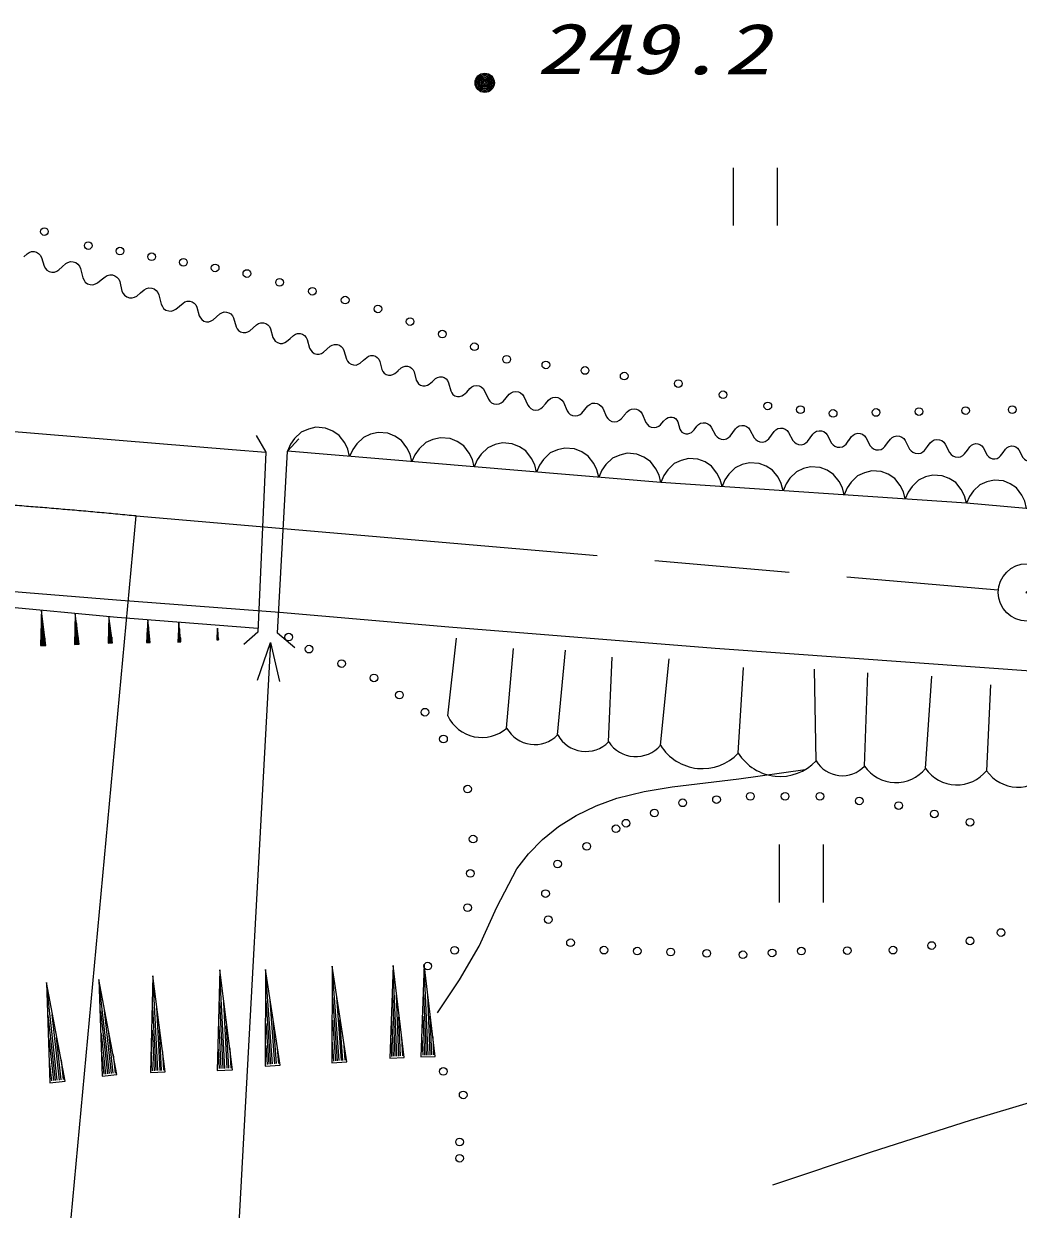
# Model space of a CAD drawing. Units: millimetres, scale not verified. Extents: x 40000 to 680000, y 20000 to 380000.
# Drawn here: x 240043 to 265838, y 281898 to 312658 of the extents above; entities that cross this region are included whole.
import ezdxf
from ezdxf.enums import TextEntityAlignment as Align

# ---------------------------------------------------------------- set-up
doc = ezdxf.new("R2010")
doc.units = ezdxf.units.MM
doc.header["$LTSCALE"] = 1000
doc.linetypes.add('CHAIN', pattern=[18.5, 12, -1.5, 3.5, -1.5])
for name, color, linetype, lineweight in [('M-BGD', 7, 'Continuous', 25), ('M-BGD-HTXT', 7, 'Continuous', 13), ('M-BMK', 2, 'CHAIN', 13), ('M-BMK-SRVR', 3, 'Continuous', 25)]:
    doc.layers.add(name, color=color, linetype=linetype, lineweight=lineweight)
doc.styles.add('ＭＳ ゴシック', font='')
doc.styles.get('ＭＳ ゴシック').set_extended_font_data('MS Gothic')

# ---------------------------------------------------------------- blocks, each defined once
blk = doc.blocks.new('BUHIN34')
at = {"color": 7, "linetype": 'Continuous', "lineweight": 25}
blk.add_lwpolyline([(370, -721), (508, -581), (604, -423), (691, -201), (696, 2), (663, 199), (548, 423), (407, 564), (239, 679), (8, 738), (-175, 748), (-370, 721)], dxfattribs=at)
blk = doc.blocks.new('BUHIN35')
at = {"color": 7, "linetype": 'Continuous', "lineweight": 25}
blk.add_lwpolyline([(374, -700), (507, -561), (599, -404), (680, -186), (682, 13), (646, 206), (530, 423), (390, 559), (223, 668), (-4, 723), (-183, 730), (-374, 700)], dxfattribs=at)
blk = doc.blocks.new('BUHIN36')
at = {"color": 7, "linetype": 'Continuous', "lineweight": 25}
blk.add_lwpolyline([(355, -699), (489, -565), (582, -412), (667, -198), (673, -1), (642, 190), (532, 406), (396, 544), (234, 655), (11, 713), (-166, 724), (-355, 699)], dxfattribs=at)
blk = doc.blocks.new('BUHIN89')
at = {"color": 7, "linetype": 'Continuous', "lineweight": 25}
blk.add_lwpolyline([(-156, 488), (-39, 459), (17, 434), (68, 393), (105, 335), (125, 274), (126, 213), (111, 149), (78, 92), (-78, -92), (-106, -150), (-124, -201), (-123, -271), (-101, -339), (-65, -395), (-12, -432), (39, -459), (156, -488)], dxfattribs=at)
blk = doc.blocks.new('BUHIN90')
at = {"color": 7, "linetype": 'Continuous', "lineweight": 25}
blk.add_lwpolyline([(-125, 521), (-5, 481), (52, 451), (102, 405), (136, 341), (152, 276), (148, 212), (128, 146), (89, 90), (-89, -90), (-122, -148), (-145, -200), (-150, -273), (-132, -346), (-98, -407), (-47, -449), (5, -481), (125, -521)], dxfattribs=at)
blk = doc.blocks.new('BUHIN91')
at = {"color": 7, "linetype": 'Continuous', "lineweight": 25}
blk.add_lwpolyline([(-134, 479), (-21, 446), (32, 420), (80, 379), (114, 321), (131, 261), (130, 201), (113, 140), (79, 87), (-79, -87), (-108, -141), (-127, -191), (-129, -258), (-110, -325), (-77, -380), (-28, -418), (21, -446), (134, -479)], dxfattribs=at)
blk = doc.blocks.new('BUHIN92')
at = {"color": 7, "linetype": 'Continuous', "lineweight": 25}
blk.add_lwpolyline([(-119, 452), (-14, 419), (36, 394), (80, 354), (112, 300), (127, 243), (124, 187), (108, 130), (75, 80), (-75, -80), (-103, -131), (-122, -177), (-125, -241), (-108, -304), (-78, -356), (-32, -392), (14, -419), (119, -452)], dxfattribs=at)
blk = doc.blocks.new('BUHIN93')
at = {"color": 7, "linetype": 'Continuous', "lineweight": 25}
blk.add_lwpolyline([(-206, 473), (-86, 455), (-27, 436), (28, 401), (71, 346), (97, 287), (104, 226), (96, 160), (69, 100), (-69, -100), (-90, -160), (-104, -214), (-96, -284), (-67, -350), (-24, -402), (32, -434), (86, -455), (206, -473)], dxfattribs=at)
blk = doc.blocks.new('BUHIN95')
at = {"color": 7, "linetype": 'Continuous', "lineweight": 25}
blk.add_lwpolyline([(-237, 443), (-119, 435), (-60, 421), (-4, 391), (42, 342), (72, 286), (84, 227), (81, 163), (59, 103), (-59, -103), (-75, -163), (-84, -216), (-71, -283), (-38, -345), (7, -392), (64, -419), (119, -435), (237, -443)], dxfattribs=at)
blk = doc.blocks.new('BUHIN96')
at = {"color": 7, "linetype": 'Continuous', "lineweight": 25}
blk.add_lwpolyline([(-235, 465), (-112, 453), (-52, 437), (5, 405), (52, 353), (81, 295), (92, 233), (88, 167), (64, 105), (-64, -105), (-82, -167), (-92, -222), (-80, -291), (-47, -356), (-2, -406), (56, -435), (112, -453), (235, -465)], dxfattribs=at)
blk = doc.blocks.new('BUHIN97')
at = {"color": 7, "linetype": 'Continuous', "lineweight": 25}
blk.add_lwpolyline([(-220, 409), (-111, 402), (-56, 389), (-5, 361), (38, 316), (66, 265), (77, 210), (74, 151), (54, 95), (-54, -95), (-69, -151), (-77, -200), (-65, -262), (-34, -319), (8, -362), (60, -387), (111, -402), (220, -409)], dxfattribs=at)
blk = doc.blocks.new('BUHIN248')
at = {"color": 7, "linetype": 'Continuous', "lineweight": 25}
blk.add_circle((0, 0), 99.5, dxfattribs=at)
blk = doc.blocks.new('BUHIN249')
at = {"color": 7, "linetype": 'Continuous', "lineweight": 25}
blk.add_circle((0, 0), 99.5, dxfattribs=at)
blk = doc.blocks.new('BUHIN250')
at = {"color": 7, "linetype": 'Continuous', "lineweight": 25}
blk.add_circle((0, 0), 99.5, dxfattribs=at)
blk = doc.blocks.new('BUHIN251')
at = {"color": 7, "linetype": 'Continuous', "lineweight": 25}
blk.add_circle((0, 0), 99.5, dxfattribs=at)
blk = doc.blocks.new('BUHIN252')
at = {"color": 7, "linetype": 'Continuous', "lineweight": 25}
blk.add_circle((0, 0), 99.5, dxfattribs=at)
blk = doc.blocks.new('BUHIN254')
at = {"color": 7, "linetype": 'Continuous', "lineweight": 25}
blk.add_circle((0, 0), 99.5, dxfattribs=at)
blk = doc.blocks.new('BUHIN255')
at = {"color": 7, "linetype": 'Continuous', "lineweight": 25}
blk.add_circle((0, 0), 99.5, dxfattribs=at)
blk = doc.blocks.new('BUHIN256')
at = {"color": 7, "linetype": 'Continuous', "lineweight": 25}
blk.add_circle((0, 0), 99.5, dxfattribs=at)
blk = doc.blocks.new('BUHIN257')
at = {"color": 7, "linetype": 'Continuous', "lineweight": 25}
blk.add_circle((0, 0), 99.5, dxfattribs=at)
blk = doc.blocks.new('BUHIN365')
at = {"color": 7, "linetype": 'Continuous', "lineweight": 25}
blk.add_circle((0, 0), 99.5, dxfattribs=at)
blk = doc.blocks.new('BUHIN366')
at = {"color": 7, "linetype": 'Continuous', "lineweight": 25}
blk.add_circle((0, 0), 99.5, dxfattribs=at)
blk = doc.blocks.new('BUHIN367')
at = {"color": 7, "linetype": 'Continuous', "lineweight": 25}
blk.add_circle((0, 0), 99.5, dxfattribs=at)
blk = doc.blocks.new('BUHIN368')
at = {"color": 7, "linetype": 'Continuous', "lineweight": 25}
blk.add_circle((0, 0), 99.5, dxfattribs=at)
blk = doc.blocks.new('BUHIN369')
at = {"color": 7, "linetype": 'Continuous', "lineweight": 25}
blk.add_circle((0, 0), 99.5, dxfattribs=at)
blk = doc.blocks.new('BUHIN375')
at = {"color": 7, "linetype": 'Continuous', "lineweight": 25}
blk.add_circle((0, 0), 99.5, dxfattribs=at)
blk = doc.blocks.new('BUHIN376')
at = {"color": 7, "linetype": 'Continuous', "lineweight": 25}
blk.add_circle((0, 0), 99.5, dxfattribs=at)
blk = doc.blocks.new('BUHIN377')
at = {"color": 7, "linetype": 'Continuous', "lineweight": 25}
blk.add_circle((0, 0), 99.5, dxfattribs=at)
blk = doc.blocks.new('BUHIN378')
at = {"color": 7, "linetype": 'Continuous', "lineweight": 25}
blk.add_circle((0, 0), 99.5, dxfattribs=at)
blk = doc.blocks.new('BUHIN379')
at = {"color": 7, "linetype": 'Continuous', "lineweight": 25}
blk.add_circle((0, 0), 99.5, dxfattribs=at)
blk = doc.blocks.new('BUHIN380')
at = {"color": 7, "linetype": 'Continuous', "lineweight": 25}
blk.add_circle((0, 0), 99.5, dxfattribs=at)
blk = doc.blocks.new('BUHIN385')
at = {"color": 7, "linetype": 'Continuous', "lineweight": 25}
blk.add_circle((0, 0), 99.5, dxfattribs=at)
blk = doc.blocks.new('BUHIN386')
at = {"color": 7, "linetype": 'Continuous', "lineweight": 25}
blk.add_circle((0, 0), 99.5, dxfattribs=at)
blk = doc.blocks.new('BUHIN388')
at = {"color": 7, "linetype": 'Continuous', "lineweight": 25}
blk.add_circle((0, 0), 99.5, dxfattribs=at)
blk = doc.blocks.new('BUHIN392')
at = {"color": 7, "linetype": 'Continuous', "lineweight": 25}
blk.add_circle((0, 0), 99.5, dxfattribs=at)
blk = doc.blocks.new('BUHIN393')
at = {"color": 7, "linetype": 'Continuous', "lineweight": 25}
blk.add_circle((0, 0), 99.5, dxfattribs=at)
blk = doc.blocks.new('BUHIN395')
at = {"color": 7, "linetype": 'Continuous', "lineweight": 25}
blk.add_circle((0, 0), 99.5, dxfattribs=at)
blk = doc.blocks.new('BUHIN157')
at = {"color": 7, "linetype": 'Continuous', "lineweight": 25}
blk.add_circle((0, 0), 99.5, dxfattribs=at)
blk = doc.blocks.new('BUHIN238')
at = {"color": 7, "linetype": 'Continuous', "lineweight": 25}
blk.add_circle((0, 0), 99.5, dxfattribs=at)
blk = doc.blocks.new('BUHIN503')
at = {"color": 7, "linetype": 'Continuous', "lineweight": 25}
for p, q in [((-946, -748), (789, 624)), ((312, 311), (-977, -709)), ((374, 232), (-915, -787)), ((-1001, -679), (-172, -24)), ((-884, -827), (-56, -171)), ((-653, -333), (-1035, -635)), ((-471, -563), (-853, -866))]:
    blk.add_line(p, q, dxfattribs=at)
blk.add_lwpolyline([(-860, -927), (981, 775), (-1101, -623)], close=True, dxfattribs=at)
blk = doc.blocks.new('BUHIN507')
at = {"color": 7, "linetype": 'Continuous', "lineweight": 25}
for p, q in [((-973, -713), (812, 595)), ((323, 299), (-1003, -672)), ((382, 218), (-944, -753)), ((-1025, -642), (-173, -18)), ((-914, -793), (-62, -169)), ((-665, -309), (-1058, -597)), ((-491, -546), (-884, -834))]:
    blk.add_line(p, q, dxfattribs=at)
blk.add_lwpolyline([(-894, -895), (1008, 739), (-1123, -582)], close=True, dxfattribs=at)
blk = doc.blocks.new('BUHIN508')
at = {"color": 7, "linetype": 'Continuous', "lineweight": 25}
for p, q in [((-956, -654), (797, 545)), ((320, 277), (-983, -614)), ((374, 198), (-929, -693)), ((-647, -276), (-1034, -540)), ((-1003, -584), (-166, -12)), ((-902, -733), (-65, -161)), ((-488, -508), (-874, -773))]:
    blk.add_line(p, q, dxfattribs=at)
blk.add_lwpolyline([(-885, -831), (990, 677), (-1095, -524)], close=True, dxfattribs=at)
blk = doc.blocks.new('BUHIN512')
at = {"color": 7, "linetype": 'Continuous', "lineweight": 25}
for p, q in [((330, 887), (-942, 93)), ((-332, -884), (940, -89))]:
    blk.add_line(p, q, dxfattribs=at)
blk = doc.blocks.new('BUHIN517')
at = {"color": 7, "linetype": 'Continuous', "lineweight": 25}
for centre, radius in [((0, 0), 250), ((0, 0), 219), ((0, 0), 188), ((0, 0), 156), ((0, 0), 125), ((0, 0), 93.8), ((-1, -1), 62.5), ((0, 0), 31.2)]:
    blk.add_circle(centre, radius, dxfattribs=at)
blk = doc.blocks.new('BUHIN526')
at = {"color": 3, "linetype": 'Continuous', "lineweight": 25}
for radius in [746, 22.5]:
    blk.add_circle((0, 0), radius, dxfattribs=at)

msp = doc.modelspace()

# ---------------------------------------------------------------- linework, layer by layer
at = {"layer": 'M-BGD'}
for p, q in [((239482, 302100), (245452, 301609)), ((246070, 301972), (246326, 301545)), ((246881, 301566), (247180, 301886)), ((245452, 301609), (246326, 301545)), ((246326, 301545), (246113, 296871)), ((246625, 296850), (246881, 301566)), ((256570, 300755), (246881, 301566)), ((264491, 300222), (256570, 300755)), ((273857, 299389), (264491, 300222)), ((242451, 297700), (238602, 298020)), ((238667, 297615), (242468, 297265)), ((246678, 297379), (242451, 297700)), ((240545, 296541), (240505, 297337)), ((241418, 296571), (241382, 297278)), ((242288, 296601), (242257, 297220)), ((242468, 297265), (246118, 296975)), ((251069, 297000), (246678, 297379)), ((240514, 296540), (240494, 296920)), ((240497, 297132), (240527, 296541)), ((240533, 297133), (240563, 296542)), ((240581, 296543), (240562, 296923)), ((241390, 296570), (241373, 296907)), ((241376, 297096), (241402, 296571)), ((241408, 297097), (241434, 296572)), ((241450, 296573), (241433, 296911)), ((242264, 296600), (242249, 296895)), ((242251, 297060), (242275, 296601)), ((242279, 297062), (242302, 296602)), ((242316, 296603), (242301, 296898)), ((243252, 296611), (243246, 296865)), ((243252, 297006), (243261, 296611)), ((243273, 296612), (243261, 297142)), ((243276, 297006), (243285, 296612)), ((243297, 296612), (243291, 296866)), ((244061, 296624), (244057, 296836)), ((244062, 296953), (244069, 296625)), ((244079, 296625), (244069, 297067)), ((244082, 296954), (244089, 296625)), ((244099, 296625), (244094, 296836)), ((245063, 296875), (245067, 296678)), ((245073, 296678), (245067, 296944)), ((245075, 296875), (245079, 296678)), ((246113, 296871), (245750, 296551)), ((247073, 296465), (246625, 296850)), ((257978, 296446), (251069, 297000)), ((240484, 296714), (240493, 296539)), ((240590, 296719), (240599, 296544)), ((241364, 296725), (241372, 296569)), ((241458, 296730), (241466, 296574)), ((242241, 296736), (242248, 296599)), ((242324, 296740), (242330, 296603)), ((243236, 296728), (243238, 296611)), ((243306, 296729), (243309, 296612)), ((244048, 296722), (244050, 296624)), ((244107, 296723), (244109, 296625)), ((245055, 296736), (245056, 296678)), ((245063, 296678), (245060, 296805)), ((245085, 296678), (245082, 296805)), ((245090, 296737), (245091, 296679)), ((251044, 294698), (251268, 296716)), ((252568, 294384), (252748, 296447)), ((253891, 294205), (254093, 296402)), ((255214, 294025), (255303, 296222)), ((266945, 295803), (257978, 296446)), ((256559, 293936), (256783, 296178)), ((258576, 293734), (258711, 295953)), ((260594, 293532), (260549, 295909)), ((261849, 293398), (261939, 295819)), ((263434, 293338), (263598, 295729)), ((265018, 293278), (265122, 295505)), ((243520, 285498), (243407, 287708)), ((245257, 285555), (245140, 287853)), ((240912, 285246), (240658, 287533)), ((243386, 287137), (243470, 285496)), ((243486, 287142), (243570, 285501)), ((245118, 287260), (245205, 285553)), ((245222, 287265), (245309, 285558)), ((240672, 286939), (240860, 285240)), ((240775, 286950), (240964, 285251)), ((243432, 285494), (243379, 286549)), ((243620, 285503), (243566, 286558)), ((245166, 285551), (245110, 286648)), ((245361, 285561), (245305, 286658)), ((240822, 285236), (240700, 286327)), ((241015, 285257), (240894, 286349)), ((245387, 286070), (245413, 285563)), ((241011, 285767), (241067, 285263)), ((243351, 285978), (243376, 285491)), ((243645, 285993), (243669, 285506)), ((245082, 286054), (245108, 285548)), ((240707, 285733), (240763, 285229))]:
    msp.add_line(p, q, dxfattribs=at)
for points in [[(256639, 302347), (256711, 302412), (256753, 302439), (256802, 302454), (256858, 302454), (256907, 302439), (256949, 302413), (256985, 302374), (257008, 302327), (257062, 302141), (257088, 302097), (257114, 302061), (257161, 302031), (257216, 302015), (257270, 302015), (257318, 302033), (257359, 302056), (257431, 302121)], [(246102, 295624), (246444, 296606), (246674, 295592)], [(250775, 286999), (251342, 287849), (251855, 288728), (252314, 289740), (252830, 290730), (253135, 291124), (253494, 291489), (253916, 291828), (254373, 292117), (254886, 292368), (255430, 292565), (256135, 292742), (256865, 292863), (258591, 293063), (260312, 293307)], [(280324, 285192), (277802, 285468), (275272, 285685), (273873, 285756), (272463, 285767), (271417, 285718), (270367, 285609), (269185, 285417), (268002, 285163), (266295, 284714), (264593, 284204), (262022, 283378), (259467, 282524)]]:
    msp.add_lwpolyline(points, dxfattribs=at)
for points in [[(240615, 296529), (240500, 297425), (240476, 296522)], [(241481, 296560), (241378, 297356), (241357, 296554)], [(242343, 296592), (242254, 297288), (242235, 296586)], [(243319, 296602), (243260, 297201), (243226, 296600)], [(244118, 296617), (244068, 297116), (244040, 296615)], [(245096, 296673), (245067, 296973), (245050, 296672)], [(243715, 285464), (243395, 287951), (243328, 285445)], [(245461, 285520), (245127, 288107), (245058, 285500)], [(241117, 285223), (240630, 287784), (240717, 285178)]]:
    msp.add_lwpolyline(points, close=True, dxfattribs=at)
for centre in [(257020, 303322), (246915, 296744), (250449, 294796), (250930, 294099), (251555, 292801), (253888, 290858), (253576, 290089), (251555, 289724), (253648, 289415), (254225, 288814)]:
    msp.add_circle(centre, 99.5, dxfattribs=at)
for centre, radius, start, end in [((251924, 295113), 973, 205.2363, 311.4965), ((253297, 294791), 834, 209.1481, 315.4083), ((254620, 294611), 834, 209.1481, 315.4083), ((255920, 294485), 842, 213.0558, 319.316), ((257645, 294609), 1278, 211.7872, 316.7917), ((259663, 294407), 1278, 211.7872, 316.7917), ((261272, 293936), 789, 210.7544, 317.0146), ((262664, 293962), 991, 214.7089, 320.9691), ((264248, 293902), 991, 214.7089, 320.9691), ((265832, 293842), 991, 214.7089, 320.9691)]:
    msp.add_arc(centre, radius, start, end, dxfattribs=at)
at = {"layer": 'M-BGD-HTXT'}
for p, q in [((240218, 270304), (242959, 299886)), ((246444, 296606), (244282, 257061))]:
    msp.add_line(p, q, dxfattribs=at)
at = {"layer": 'M-BMK'}
msp.add_line((242959, 299886), (265318, 297966), dxfattribs=at)
msp.add_arc((228023, 146423), 154188, 84.44116, 95.7627, dxfattribs=at)

# ---------------------------------------------------------------- block references
at = {"layer": 'M-BGD', "rotation": 58.01272}
for name, p in [('BUHIN517', (252000, 311125)), ('BUHIN512', (259021, 308170)), ('BUHIN248', (240579, 307266)), ('BUHIN248', (241717, 306903)), ('BUHIN89', (240540, 306480)), ('BUHIN249', (242539, 306758)), ('BUHIN249', (243362, 306613)), ('BUHIN90', (241546, 306184)), ('BUHIN249', (244185, 306468)), ('BUHIN249', (245008, 306323)), ('BUHIN90', (242562, 305843)), ('BUHIN249', (245830, 306177)), ('BUHIN250', (246680, 305948)), ('BUHIN90', (243579, 305502)), ('BUHIN250', (247530, 305718)), ('BUHIN91', (244564, 305191)), ('BUHIN250', (248380, 305488)), ('BUHIN91', (245518, 304911)), ('BUHIN250', (249229, 305258)), ('BUHIN91', (246473, 304631)), ('BUHIN251', (250064, 304931)), ('BUHIN91', (247427, 304351)), ('BUHIN251', (250899, 304605)), ('BUHIN91', (248381, 304070)), ('BUHIN251', (251734, 304278)), ('BUHIN92', (249304, 303792)), ('BUHIN251', (252569, 303951)), ('BUHIN252', (253585, 303806)), ('BUHIN92', (250196, 303516)), ('BUHIN252', (254601, 303661)), ('BUHIN252', (255617, 303516)), ('BUHIN92', (251089, 303239)), ('BUHIN93', (252045, 303026)), ('BUHIN93', (253066, 302875)), ('BUHIN93', (254087, 302724)), ('BUHIN93', (255108, 302573)), ('BUHIN254', (258181, 303032)), ('BUHIN93', (256129, 302422)), ('BUHIN254', (259342, 302741)), ('BUHIN255', (260189, 302645)), ('BUHIN255', (261036, 302548)), ('BUHIN256', (262149, 302572)), ('BUHIN256', (263262, 302596)), ('BUHIN257', (264472, 302620)), ('BUHIN257', (265682, 302645)), ('BUHIN34', (247689, 301499)), ('BUHIN95', (257932, 302087)), ('BUHIN95', (258935, 302019)), ('BUHIN95', (259938, 301951)), ('BUHIN34', (249303, 301364)), ('BUHIN34', (250918, 301228)), ('BUHIN34', (252533, 301093)), ('BUHIN95', (260941, 301883)), ('BUHIN95', (261943, 301815)), ('BUHIN96', (262963, 301734)), ('BUHIN96', (264000, 301640)), ('BUHIN34', (254148, 300958)), ('BUHIN34', (255763, 300823)), ('BUHIN97', (264981, 301563)), ('BUHIN97', (265908, 301503)), ('BUHIN35', (257363, 300702)), ('BUHIN35', (258947, 300595)), ('BUHIN35', (260531, 300488)), ('BUHIN35', (262115, 300382)), ('BUHIN35', (263699, 300275)), ('BUHIN36', (265272, 300152)), ('BUHIN393', (247444, 296431)), ('BUHIN393', (248286, 296058)), ('BUHIN392', (249127, 295686)), ('BUHIN392', (249788, 295241)), ('BUHIN365', (257134, 292444)), ('BUHIN366', (258011, 292529)), ('BUHIN366', (258889, 292613)), ('BUHIN367', (259790, 292613)), ('BUHIN367', (260692, 292613)), ('BUHIN368', (261713, 292493)), ('BUHIN365', (256401, 292180)), ('BUHIN368', (262735, 292372)), ('BUHIN369', (263661, 292156)), ('BUHIN365', (255667, 291916)), ('BUHIN369', (264586, 291940)), ('BUHIN388', (251699, 291503)), ('BUHIN385', (255403, 291771)), ('BUHIN512', (260216, 290609)), ('BUHIN385', (254646, 291315)), ('BUHIN388', (251627, 290613)), ('BUHIN375', (265391, 289079)), ('BUHIN376', (263588, 288742)), ('BUHIN375', (264586, 288863)), ('BUHIN386', (251218, 288618)), ('BUHIN380', (255090, 288622)), ('BUHIN380', (255956, 288598)), ('BUHIN379', (256821, 288574)), ('BUHIN379', (257759, 288538)), ('BUHIN378', (258696, 288502)), ('BUHIN378', (259454, 288550)), ('BUHIN377', (260211, 288598)), ('BUHIN377', (261401, 288610)), ('BUHIN376', (262591, 288622)), ('BUHIN508', (249671, 287029)), ('BUHIN508', (250481, 287056)), ('BUHIN386', (250521, 288209)), ('BUHIN507', (246409, 286872)), ('BUHIN507', (248135, 286958)), ('BUHIN503', (242131, 286616)), ('BUHIN503', (238965, 286265)), ('BUHIN395', (250925, 285476)), ('BUHIN395', (251441, 284865)), ('BUHIN157', (251348, 283645)), ('BUHIN238', (251348, 283222))]:
    msp.add_blockref(name, p, dxfattribs=at)
at = {"layer": 'M-BMK-SRVR', "rotation": 58.01272}
msp.add_blockref('BUHIN526', (266066, 297902), dxfattribs=at)

# ---------------------------------------------------------------- texts
at = {"layer": 'M-BGD-HTXT', "style": 'ＭＳ ゴシック', "oblique": 15, "width": 1.35}
msp.add_text('249.2', height=1320, rotation=359.9, dxfattribs=at).set_placement((253339, 310958), align=Align.BOTTOM_LEFT)

doc.saveas('drawing.dxf')
